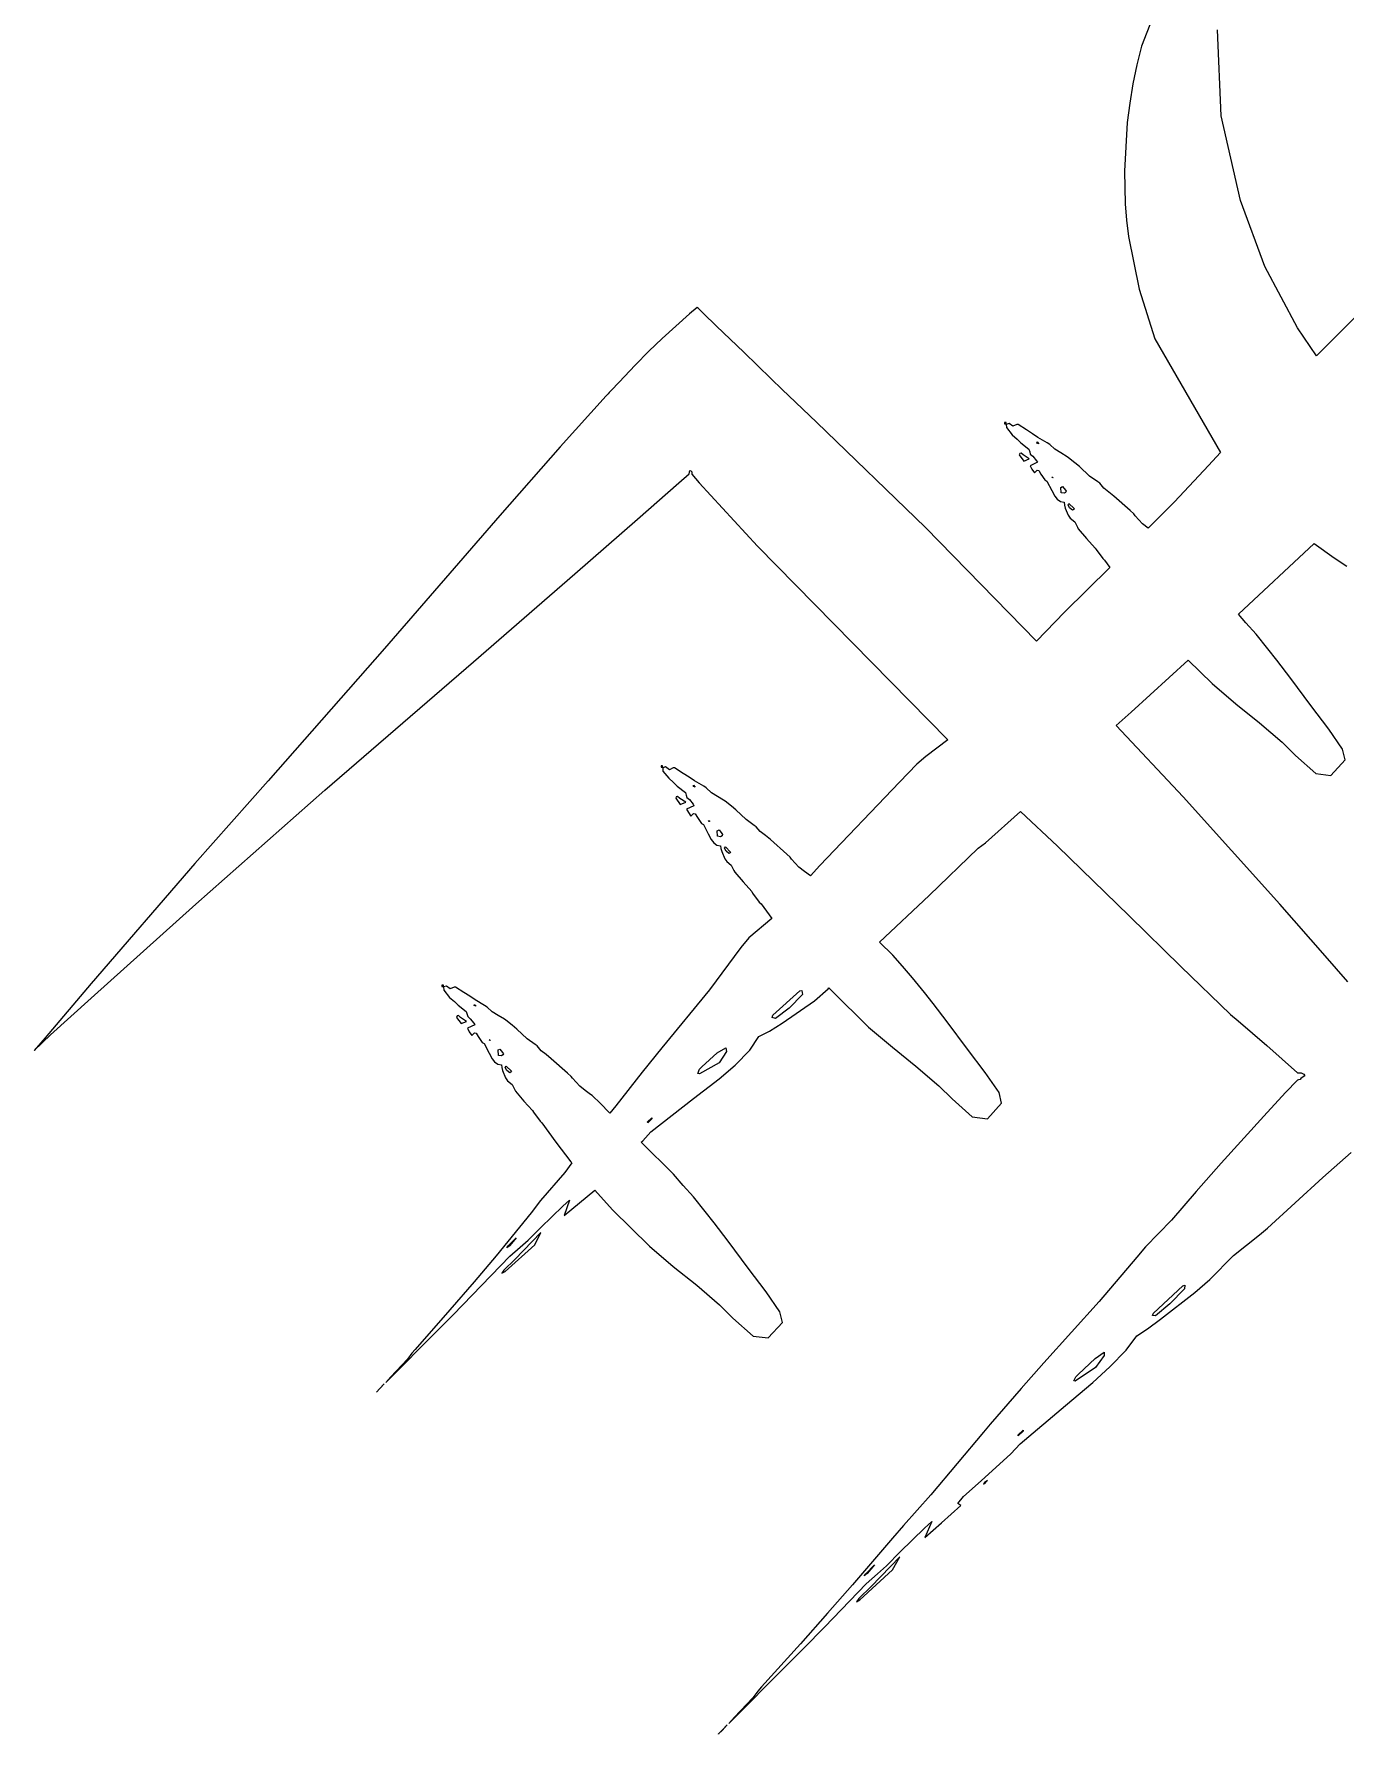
# Model space of a CAD drawing. Extents: x 0 to 153, y 0 to 357.
# Drawn here: x 38.69 to 58.36, y 242.98 to 268.47 of the extents above; entities that cross this region are included whole.
import ezdxf

# ---------------------------------------------------------------- set-up
doc = ezdxf.new("R2010")
doc.units = 0

msp = doc.modelspace()

# ---------------------------------------------------------------- linework, layer by layer
at = {"layer": 'Layer 1'}
for p, q in [((55.897412, 269.83975), (55.293262, 268.28639)), ((56.489135, 267.241934), (56.4329, 268.528884)), ((55.293262, 268.28639), (55.222441, 268.004732)), ((55.222441, 268.004732), (55.164848, 267.719058)), ((55.164848, 267.719058), (55.11682, 267.430209)), ((55.11682, 267.430209), (55.079307, 267.138431)), ((56.776556, 265.972554), (56.489135, 267.241934)), ((55.079307, 267.138431), (55.036434, 266.410343)), ((55.036434, 266.410343), (55.049391, 265.920482)), ((55.049391, 265.920482), (55.066418, 265.674627)), ((57.141991, 264.981551), (56.776556, 265.972554)), ((55.066418, 265.674627), (55.096051, 265.429585)), ((55.096051, 265.429585), (55.25784, 264.639411)), ((59.81921, 265.5491), (57.91695, 263.64004)), ((57.633057, 264.059794), (57.141991, 264.981551)), ((55.25784, 264.639411), (55.490247, 263.894181)), ((48.632839, 264.367597), (48.517517, 264.272372)), ((48.645389, 264.355421), (48.632839, 264.367597)), ((48.670558, 264.331049), (48.645389, 264.355421)), ((48.517517, 264.272372), (48.108194, 263.899424)), ((48.72096, 264.282292), (48.670558, 264.331049)), ((48.922907, 264.087178), (48.72096, 264.282292)), ((49.328432, 263.694864), (48.922907, 264.087178)), ((48.108194, 263.899424), (48.005965, 263.806268)), ((55.490247, 263.894181), (56.474685, 262.189711)), ((57.91695, 263.64004), (57.633057, 264.059794)), ((47.904348, 263.709043), (47.702669, 263.499634)), ((48.005965, 263.806268), (47.904348, 263.709043)), ((49.738165, 263.297244), (49.328432, 263.694864)), ((47.702669, 263.499634), (47.460494, 263.247692)), ((47.29442, 263.073657), (47.265589, 263.041926)), ((47.309615, 263.090361), (47.29442, 263.073657)), ((47.339813, 263.121787), (47.309615, 263.090361)), ((47.460494, 263.247692), (47.339813, 263.121787)), ((49.903265, 263.138048), (49.738165, 263.297244)), ((50.006784, 263.040399), (49.903265, 263.138048)), ((47.265589, 263.041926), (47.035694, 262.787593)), ((50.419364, 262.64822), (50.006784, 263.040399)), ((47.035694, 262.787593), (46.579087, 262.275972)), ((52.056044, 261.06555), (50.419364, 262.64822)), ((53.239627, 262.642371), (53.23827, 262.622683)), ((53.23827, 262.622683), (53.263303, 262.617002)), ((53.2612, 262.643), (53.239627, 262.642371)), ((53.263303, 262.617002), (53.2612, 262.643)), ((53.2612, 262.643), (53.2612, 262.643)), ((53.307953, 262.626469), (53.264469, 262.612835)), ((53.264469, 262.612835), (53.267116, 262.565162)), ((53.267116, 262.565162), (53.354887, 262.457269)), ((53.363579, 262.584717), (53.307953, 262.626469)), ((53.421172, 262.612632), (53.363579, 262.584717)), ((53.440911, 262.61235), (53.421172, 262.612632)), ((53.568309, 262.529961), (53.440911, 262.61235)), ((53.354887, 262.457269), (53.426521, 262.392807)), ((53.426521, 262.392807), (53.482623, 262.339202)), ((53.482623, 262.339202), (53.603301, 262.243229)), ((53.658936, 262.472757), (53.568309, 262.529961)), ((53.740069, 262.417743), (53.658936, 262.472757)), ((53.7233, 262.334), (53.723709, 262.334307)), ((53.753218, 262.323013), (53.7233, 262.334)), ((53.723709, 262.334307), (53.725947, 262.35091)), ((53.725947, 262.35091), (53.753218, 262.323013)), ((53.878727, 262.33573), (53.740069, 262.417743)), ((53.916647, 262.312305), (53.878727, 262.33573)), ((53.992624, 262.240195), (53.916647, 262.312305)), ((46.579087, 262.275972), (45.673612, 261.245662)), ((53.46723, 262.17859), (53.459091, 262.156374)), ((53.459091, 262.156374), (53.52679, 262.064406)), ((53.486226, 262.183459), (53.46723, 262.17859)), ((53.519464, 262.155084), (53.486226, 262.183459)), ((53.6105, 262.097), (53.519464, 262.155084)), ((53.52679, 262.064406), (53.6105, 262.097)), ((53.603301, 262.243229), (53.617006, 262.202392)), ((53.6105, 262.097), (53.6105, 262.097)), ((53.617006, 262.202392), (53.62569, 262.168807)), ((53.731718, 262.045042), (53.622433, 261.993621)), ((53.62569, 262.168807), (53.665035, 262.136247)), ((53.665035, 262.136247), (53.719439, 262.068156)), ((53.719439, 262.068156), (53.731718, 262.045042)), ((54.084947, 262.185385), (53.992624, 262.240195)), ((54.176731, 262.129098), (54.084947, 262.185385)), ((54.197898, 262.11324), (54.176731, 262.129098)), ((54.294361, 262.039366), (54.197898, 262.11324)), ((56.474685, 262.189711), (56.295869, 261.997566)), ((48.355715, 261.736032), (48.510858, 261.872656)), ((48.510858, 261.872656), (48.519949, 261.919565)), ((48.519949, 261.919565), (48.543828, 261.912509)), ((48.543828, 261.912509), (48.549729, 261.886291)), ((48.549729, 261.886291), (48.548913, 261.868299)), ((48.548913, 261.868299), (48.659352, 261.738223)), ((53.622433, 261.993621), (53.650373, 261.941845)), ((53.650373, 261.941845), (53.687141, 261.885795)), ((53.687141, 261.885795), (53.72567, 261.926277)), ((53.72567, 261.926277), (53.752481, 261.920952)), ((53.752481, 261.920952), (53.784906, 261.868207)), ((53.784906, 261.868207), (53.843176, 261.780749)), ((53.960934, 261.809899), (53.949876, 261.822365)), ((53.949876, 261.822365), (53.968122, 261.814683)), ((53.968122, 261.814683), (53.960934, 261.809899)), ((54.361248, 261.982165), (54.294361, 262.039366)), ((54.515169, 261.837368), (54.361248, 261.982165)), ((54.637205, 261.750198), (54.515169, 261.837368)), ((56.295869, 261.997566), (55.785061, 261.452214)), ((47.734544, 261.190088), (48.355715, 261.736032)), ((48.659352, 261.738223), (49.533828, 260.785972)), ((53.843176, 261.780749), (53.874449, 261.763858)), ((53.874449, 261.763858), (53.946289, 261.621268)), ((53.946289, 261.621268), (53.991399, 261.537731)), ((53.991399, 261.537731), (54.027964, 261.490227)), ((54.080935, 261.668108), (54.108477, 261.682744)), ((54.087039, 261.588011), (54.080935, 261.668108)), ((54.131879, 261.580194), (54.087039, 261.588011)), ((54.108477, 261.682744), (54.150672, 261.628628)), ((54.154674, 261.59374), (54.131879, 261.580194)), ((54.150672, 261.628628), (54.162874, 261.612403)), ((54.162874, 261.612403), (54.1543, 261.594)), ((54.1543, 261.594), (54.154674, 261.59374)), ((54.666579, 261.730338), (54.637205, 261.750198)), ((54.726884, 261.656636), (54.666579, 261.730338)), ((54.804286, 261.598159), (54.726884, 261.656636)), ((54.879312, 261.53653), (54.804286, 261.598159)), ((55.123321, 261.319947), (54.879312, 261.53653)), ((54.027964, 261.490227), (54.075992, 261.454867)), ((54.075992, 261.454867), (54.130802, 261.445388)), ((54.130802, 261.445388), (54.13562, 261.404093)), ((54.13562, 261.404093), (54.148915, 261.359643)), ((54.148915, 261.359643), (54.194839, 261.250223)), ((54.190423, 261.406308), (54.203989, 261.426628)), ((54.213418, 261.361316), (54.190423, 261.406308)), ((54.203989, 261.426628), (54.281053, 261.349906)), ((54.25629, 261.327653), (54.213418, 261.361316)), ((54.277322, 261.339489), (54.25629, 261.327653)), ((54.281053, 261.349906), (54.277, 261.34)), ((54.277, 261.34), (54.277322, 261.339489)), ((55.176029, 261.273005), (55.123321, 261.319947)), ((55.785061, 261.452214), (55.394596, 261.054896)), ((45.673612, 261.245662), (43.941002, 259.254752)), ((46.799286, 260.374545), (47.734544, 261.190088)), ((53.717894, 259.36381), (52.056044, 261.06555)), ((54.194839, 261.250223), (54.223343, 261.206978)), ((54.223343, 261.206978), (54.291449, 261.152709)), ((54.291449, 261.152709), (54.330522, 261.072375)), ((54.330522, 261.072375), (54.344498, 261.049529)), ((54.344498, 261.049529), (54.468774, 260.902409)), ((55.195564, 261.244529), (55.176029, 261.273005)), ((55.304917, 261.123476), (55.195564, 261.244529)), ((55.394596, 261.054896), (55.304917, 261.123476)), ((49.533828, 260.785972), (52.388378, 257.880992)), ((54.468774, 260.902409), (54.59929, 260.759734)), ((56.746682, 259.765307), (57.881922, 260.828157)), ((57.881922, 260.828157), (58.182909, 260.611269)), ((54.59929, 260.759734), (54.610686, 260.734938)), ((54.610686, 260.734938), (54.711964, 260.6006)), ((54.711964, 260.6006), (54.737404, 260.576213)), ((54.737404, 260.576213), (54.816025, 260.466827)), ((58.182909, 260.611269), (58.371433, 260.486211)), ((45.275686, 259.054485), (46.799286, 260.374545)), ((54.816025, 260.466827), (54.139226, 259.796623)), ((54.139226, 259.796623), (53.717894, 259.36381)), ((56.858069, 259.638149), (56.746682, 259.765307)), ((57.010768, 259.466691), (56.858069, 259.638149)), ((43.941002, 259.254752), (42.199312, 257.268982)), ((57.1885, 259.246208), (57.010768, 259.466691)), ((57.319558, 259.07867), (57.1885, 259.246208)), ((43.049366, 257.127205), (45.275686, 259.054485)), ((55.13796, 258.299468), (55.99412, 259.07721)), ((55.99412, 259.07721), (56.35053, 258.726735)), ((57.529511, 258.803712), (57.319558, 259.07867)), ((57.830568, 258.396389), (57.529511, 258.803712)), ((56.35053, 258.726735), (56.707349, 258.423132)), ((54.912947, 258.100538), (55.13796, 258.299468)), ((56.707349, 258.423132), (57.058944, 258.139595)), ((58.098397, 258.043301), (57.830568, 258.396389)), ((55.914887, 257.029948), (54.912947, 258.100538)), ((57.058944, 258.139595), (57.401516, 257.846558)), ((58.30679, 257.743398), (58.098397, 258.043301)), ((52.388378, 257.880992), (52.059101, 257.635391)), ((57.401516, 257.846558), (57.60204, 257.648037)), ((58.344642, 257.584408), (58.30679, 257.743398)), ((48.09033, 257.492373), (48.088769, 257.472683)), ((48.088769, 257.472683), (48.113799, 257.467002)), ((48.1119, 257.493), (48.09033, 257.492373)), ((48.113799, 257.467002), (48.1119, 257.493)), ((48.1119, 257.493), (48.1119, 257.493)), ((48.158616, 257.477077), (48.115199, 257.463476)), ((48.115199, 257.463476), (48.117846, 257.415781)), ((48.214307, 257.435322), (48.158616, 257.477077)), ((48.271697, 257.463237), (48.214307, 257.435322)), ((48.291641, 257.463), (48.271697, 257.463237)), ((48.418968, 257.380591), (48.291641, 257.463)), ((51.923157, 257.517357), (51.664642, 257.247248)), ((52.059101, 257.635391), (51.923157, 257.517357)), ((57.60204, 257.648037), (57.904726, 257.378727)), ((58.132451, 257.350017), (58.344642, 257.584408)), ((42.199312, 257.268982), (41.098402, 256.030392)), ((48.117846, 257.415781), (48.205558, 257.307888)), ((48.205558, 257.307888), (48.277259, 257.243426)), ((48.277259, 257.243426), (48.333292, 257.189803)), ((48.50953, 257.323421), (48.418968, 257.380591)), ((48.590731, 257.268388), (48.50953, 257.323421)), ((48.574, 257.185), (48.576238, 257.201603)), ((48.576238, 257.201603), (48.603374, 257.173705)), ((48.729319, 257.186374), (48.590731, 257.268388)), ((51.664642, 257.247248), (50.471692, 255.999368)), ((57.904726, 257.378727), (58.132451, 257.350017)), ((41.116376, 255.419765), (43.049366, 257.127205)), ((48.31793, 257.029556), (48.309791, 257.007374)), ((48.309791, 257.007374), (48.377422, 256.915338)), ((48.336856, 257.034425), (48.31793, 257.029556)), ((48.333292, 257.189803), (48.453973, 257.093868)), ((48.370096, 257.00605), (48.336856, 257.034425)), ((48.4612, 256.948), (48.370096, 257.00605)), ((48.377422, 256.915338), (48.4612, 256.948)), ((48.453973, 257.093868), (48.467677, 257.05303)), ((48.4612, 256.948), (48.4612, 256.948)), ((48.467677, 257.05303), (48.476426, 257.019401)), ((48.476426, 257.019401), (48.515568, 256.986872)), ((48.515568, 256.986872), (48.569974, 256.918732)), ((48.603374, 257.173705), (48.574, 257.185)), ((48.574, 257.185), (48.574, 257.185)), ((48.767377, 257.16295), (48.729319, 257.186374)), ((48.843354, 257.090839), (48.767377, 257.16295)), ((48.935677, 257.036029), (48.843354, 257.090839)), ((49.027255, 256.979726), (48.935677, 257.036029)), ((49.048625, 256.963921), (49.027255, 256.979726)), ((49.145089, 256.890013), (49.048625, 256.963921)), ((57.366587, 255.417638), (55.914887, 257.029948)), ((48.582454, 256.895666), (48.473104, 256.844214)), ((48.473104, 256.844214), (48.501044, 256.792472)), ((48.501044, 256.792472), (48.537877, 256.736422)), ((48.537877, 256.736422), (48.576341, 256.776834)), ((48.569974, 256.918732), (48.582454, 256.895666)), ((48.576341, 256.776834), (48.603067, 256.771545)), ((48.603067, 256.771545), (48.635562, 256.718834)), ((48.635562, 256.718834), (48.693833, 256.631292)), ((49.211908, 256.832846), (49.145089, 256.890013)), ((49.365826, 256.687998), (49.211908, 256.832846)), ((52.954092, 256.34111), (53.480718, 256.806824)), ((53.480718, 256.806824), (54.033515, 256.28852)), ((48.693833, 256.631292), (48.725106, 256.614486)), ((48.725106, 256.614486), (48.796945, 256.471862)), ((48.796945, 256.471862), (48.842056, 256.388324)), ((48.811289, 256.660558), (48.800164, 256.673024)), ((48.800164, 256.673024), (48.81848, 256.665339)), ((48.81848, 256.665339), (48.811289, 256.660558)), ((48.931228, 256.518765), (48.95877, 256.533364)), ((48.937333, 256.438701), (48.931228, 256.518765)), ((48.982172, 256.430881), (48.937333, 256.438701)), ((48.95877, 256.533364), (49.000895, 256.479316)), ((49.005032, 256.444399), (48.982172, 256.430881)), ((49.000895, 256.479316), (49.013056, 256.463367)), ((49.013056, 256.463367), (49.005, 256.445)), ((49.005, 256.445), (49.005032, 256.444399)), ((49.487729, 256.600879), (49.365826, 256.687998)), ((49.517238, 256.580985), (49.487729, 256.600879)), ((49.577475, 256.507325), (49.517238, 256.580985)), ((49.654804, 256.448849), (49.577475, 256.507325)), ((49.729965, 256.387186), (49.654804, 256.448849)), ((48.842056, 256.388324), (48.878621, 256.34082)), ((48.878621, 256.34082), (48.926646, 256.305427)), ((48.926646, 256.305427), (48.981459, 256.295981)), ((48.981459, 256.295981), (48.986274, 256.254686)), ((48.986274, 256.254686), (48.999437, 256.210202)), ((48.999437, 256.210202), (49.045563, 256.100849)), ((49.040713, 256.256967), (49.05428, 256.277318)), ((49.063709, 256.211975), (49.040713, 256.256967)), ((49.05428, 256.277318), (49.131411, 256.200554)), ((49.106649, 256.178346), (49.063709, 256.211975)), ((49.12768, 256.190182), (49.106649, 256.178346)), ((49.131411, 256.200554), (49.1276, 256.19)), ((49.1276, 256.19), (49.12768, 256.190182)), ((49.973971, 256.170637), (49.729965, 256.387186)), ((52.108922, 255.547417), (52.845013, 256.259181)), ((52.845013, 256.259181), (52.954092, 256.34111)), ((54.033515, 256.28852), (55.108785, 255.24584)), ((41.098402, 256.030392), (39.543662, 254.230492)), ((49.045563, 256.100849), (49.074068, 256.057604)), ((49.074068, 256.057604), (49.142174, 256.003336)), ((49.142174, 256.003336), (49.181179, 255.922965)), ((50.026747, 256.123658), (49.973971, 256.170637)), ((50.04622, 256.095202), (50.026747, 256.123658)), ((50.15544, 255.974165), (50.04622, 256.095202)), ((50.239895, 255.910298), (50.15544, 255.974165)), ((50.471692, 255.999368), (50.329712, 255.846344)), ((49.181179, 255.922965), (49.195155, 255.900155)), ((49.195155, 255.900155), (49.319499, 255.753002)), ((49.319499, 255.753002), (49.450015, 255.610325)), ((50.329712, 255.846344), (50.239895, 255.910298)), ((39.544206, 254.010735), (41.116376, 255.419765)), ((49.450015, 255.610325), (49.461208, 255.585549)), ((49.461208, 255.585549), (49.562622, 255.451211)), ((49.562622, 255.451211), (49.588129, 255.426807)), ((49.588129, 255.426807), (49.748493, 255.203761)), ((51.366114, 254.850247), (52.108922, 255.547417)), ((58.046305, 254.642473), (57.366587, 255.417638)), ((49.748493, 255.203761), (49.404834, 254.912099)), ((55.108785, 255.24584), (55.882116, 254.484295)), ((49.404834, 254.912099), (49.2868, 254.768609)), ((49.2868, 254.768609), (48.814925, 254.132424)), ((51.563517, 254.654828), (51.366114, 254.850247)), ((51.708822, 254.488661), (51.563517, 254.654828)), ((51.861589, 254.317205), (51.708822, 254.488661)), ((55.882116, 254.484295), (56.625602, 253.767471)), ((58.384875, 254.25389), (58.046305, 254.642473)), ((39.543662, 254.230492), (38.858382, 253.41298)), ((44.804327, 254.20639), (44.802837, 254.186666)), ((44.802837, 254.186666), (44.827867, 254.181021)), ((44.8259, 254.207), (44.804327, 254.20639)), ((44.827867, 254.181021), (44.8259, 254.207)), ((44.8259, 254.207), (44.8259, 254.207)), ((44.872559, 254.19113), (44.829212, 254.177529)), ((44.829212, 254.177529), (44.831857, 254.129834)), ((44.928185, 254.149395), (44.872559, 254.19113)), ((44.985778, 254.177292), (44.928185, 254.149395)), ((45.005655, 254.177055), (44.985778, 254.177292)), ((45.13305, 254.094669), (45.005655, 254.177055)), ((50.392262, 253.968974), (50.59367, 254.148044)), ((50.59367, 254.148044), (50.606088, 254.165276)), ((50.606088, 254.165276), (50.647809, 254.121532)), ((52.039321, 254.096756), (51.861589, 254.317205)), ((38.938631, 253.462112), (39.544206, 254.010735)), ((44.831857, 254.129834), (44.919628, 254.021941)), ((44.919628, 254.021941), (44.991264, 253.957515)), ((44.991264, 253.957515), (45.047364, 253.903873)), ((45.047364, 253.903873), (45.168045, 253.807918)), ((45.223544, 254.037465), (45.13305, 254.094669)), ((45.304675, 253.982415), (45.223544, 254.037465)), ((45.317589, 253.887681), (45.288, 253.899)), ((45.288, 253.899), (45.28808, 253.898992)), ((45.28808, 253.898992), (45.290321, 253.915578)), ((45.290321, 253.915578), (45.317589, 253.887681)), ((45.443333, 253.900401), (45.304675, 253.982415)), ((45.481387, 253.877016), (45.443333, 253.900401)), ((48.814925, 254.132424), (48.099662, 253.264323)), ((49.765592, 253.756349), (50.168323, 254.121155)), ((49.904385, 253.633508), (50.392262, 253.968974)), ((50.209188, 254.066563), (50.012124, 253.858119)), ((50.168323, 254.121155), (50.200273, 254.124342)), ((50.200273, 254.124342), (50.2092, 254.067)), ((50.2092, 254.067), (50.209188, 254.066563)), ((50.647809, 254.121532), (51.201418, 253.57723)), ((52.170379, 253.929218), (52.039321, 254.096756)), ((52.3804, 253.654227), (52.170379, 253.929218)), ((45.031794, 253.743571), (45.023652, 253.721391)), ((45.023652, 253.721391), (45.09149, 253.629369)), ((45.050923, 253.748473), (45.031794, 253.743571)), ((45.084164, 253.720101), (45.050923, 253.748473)), ((45.1752, 253.662), (45.084164, 253.720101)), ((45.09149, 253.629369), (45.1752, 253.662)), ((45.168045, 253.807918), (45.181747, 253.767097)), ((45.1752, 253.662), (45.1752, 253.662)), ((45.181747, 253.767097), (45.190431, 253.733513)), ((45.190431, 253.733513), (45.22964, 253.700953)), ((45.22964, 253.700953), (45.284044, 253.63281)), ((45.284044, 253.63281), (45.296324, 253.60973)), ((45.557364, 253.804906), (45.481387, 253.877016)), ((45.649691, 253.750093), (45.557364, 253.804906)), ((45.741337, 253.693756), (45.649691, 253.750093)), ((45.762636, 253.677951), (45.741337, 253.693756)), ((45.859099, 253.604077), (45.762636, 253.677951)), ((49.715189, 253.517032), (49.904385, 253.633508)), ((49.753247, 253.720854), (49.765592, 253.756349)), ((49.804612, 253.705555), (49.753247, 253.720854)), ((50.012124, 253.858119), (49.804612, 253.705555)), ((52.68139, 253.246888), (52.3804, 253.654227)), ((56.625602, 253.767471), (56.743289, 253.669142)), ((56.743289, 253.669142), (57.170116, 253.299028)), ((38.688944, 253.224409), (38.938631, 253.462112)), ((38.858382, 253.41298), (38.688944, 253.224409)), ((45.296324, 253.60973), (45.186971, 253.558275)), ((45.186971, 253.558275), (45.215122, 253.506516)), ((45.215122, 253.506516), (45.25189, 253.450467)), ((45.25189, 253.450467), (45.290422, 253.490949)), ((45.290422, 253.490949), (45.317081, 253.485623)), ((45.317081, 253.485623), (45.349641, 253.432915)), ((45.349641, 253.432915), (45.407914, 253.345407)), ((45.525305, 253.374601), (45.514247, 253.387067)), ((45.514247, 253.387067), (45.53236, 253.379385)), ((45.53236, 253.379385), (45.525305, 253.374601)), ((45.925986, 253.546873), (45.859099, 253.604077)), ((46.079907, 253.402059), (45.925986, 253.546873)), ((46.20181, 253.31494), (46.079907, 253.402059)), ((49.418949, 253.227754), (49.554351, 253.433494)), ((49.554351, 253.433494), (49.715189, 253.517032)), ((51.201418, 253.57723), (51.558237, 253.273647)), ((45.407914, 253.345407), (45.439187, 253.328532)), ((45.439187, 253.328532), (45.511024, 253.185956)), ((45.511024, 253.185956), (45.555999, 253.102419)), ((45.645306, 253.232818), (45.672848, 253.247421)), ((45.651413, 253.152704), (45.645306, 253.232818)), ((45.696252, 253.144886), (45.651413, 253.152704)), ((45.672848, 253.247421), (45.714899, 253.193338)), ((45.718909, 253.158419), (45.696252, 253.144886)), ((45.714899, 253.193338), (45.727063, 253.177354)), ((45.727063, 253.177354), (45.7189, 253.159)), ((45.7189, 253.159), (45.718909, 253.158419)), ((46.231316, 253.295015), (46.20181, 253.31494)), ((46.291489, 253.221355), (46.231316, 253.295015)), ((46.368888, 253.162882), (46.291489, 253.221355)), ((46.444052, 253.101253), (46.368888, 253.162882)), ((48.099662, 253.264323), (47.807085, 252.899517)), ((48.701937, 252.981123), (48.931629, 253.189363)), ((48.931629, 253.189363), (49.062145, 253.265256)), ((49.069268, 253.209215), (48.959374, 253.039744)), ((49.062145, 253.265256), (49.0692, 253.209)), ((49.0692, 253.209), (49.069268, 253.209215)), ((49.200176, 253.004979), (49.418949, 253.227754)), ((51.558237, 253.273647), (51.909764, 252.99011)), ((52.949219, 252.893851), (52.68139, 253.246888)), ((57.170116, 253.299028), (57.63296, 252.892518)), ((45.555999, 253.102419), (45.592687, 253.054884)), ((45.592687, 253.054884), (45.640581, 253.019508)), ((45.640581, 253.019508), (45.695526, 253.010028)), ((45.695526, 253.010028), (45.700344, 252.968781)), ((45.700344, 252.968781), (45.713504, 252.92428)), ((45.713504, 252.92428), (45.759565, 252.814947)), ((45.754793, 252.971021), (45.768363, 252.991341)), ((45.777792, 252.926029), (45.754793, 252.971021)), ((45.768363, 252.991341), (45.845423, 252.914602)), ((45.820529, 252.892366), (45.777792, 252.926029)), ((45.841557, 252.904205), (45.820529, 252.892366)), ((45.845423, 252.914602), (45.8415, 252.904)), ((45.8415, 252.904), (45.841557, 252.904205)), ((46.688058, 252.884667), (46.444052, 253.101253)), ((46.740766, 252.837725), (46.688058, 252.884667)), ((47.807085, 252.899517), (47.410377, 252.393595)), ((48.642919, 252.881965), (48.666323, 252.94466)), ((48.666459, 252.876038), (48.642919, 252.881965)), ((48.666323, 252.94466), (48.701937, 252.981123)), ((48.959374, 253.039744), (48.666459, 252.876038)), ((48.958614, 252.80069), (49.200176, 253.004979)), ((51.909764, 252.99011), (52.252336, 252.697107)), ((53.157679, 252.593914), (52.949219, 252.893851)), ((57.63296, 252.892518), (57.687093, 252.889653)), ((57.687093, 252.889653), (57.726235, 252.871692)), ((57.726235, 252.871692), (57.741904, 252.843355)), ((45.759565, 252.814947), (45.78807, 252.771615)), ((45.78807, 252.771615), (45.856178, 252.717397)), ((45.856178, 252.717397), (45.895125, 252.637029)), ((45.895125, 252.637029), (45.909236, 252.614253)), ((45.909236, 252.614253), (46.033512, 252.467049)), ((46.760304, 252.80922), (46.740766, 252.837725)), ((46.869524, 252.688147), (46.760304, 252.80922)), ((46.953909, 252.624348), (46.869524, 252.688147)), ((47.032801, 252.56734), (46.953909, 252.624348)), ((48.573847, 252.503838), (48.958614, 252.80069)), ((52.252336, 252.697107), (52.452928, 252.498553)), ((57.630926, 252.781302), (57.450549, 252.596514)), ((57.646933, 252.784336), (57.630926, 252.781302)), ((57.673389, 252.788852), (57.646933, 252.784336)), ((57.67936, 252.80469), (57.673389, 252.788852)), ((57.702153, 252.819366), (57.67936, 252.80469)), ((57.741904, 252.843355), (57.702153, 252.819366)), ((46.033512, 252.467049), (46.164028, 252.324422)), ((47.055255, 252.552924), (47.032801, 252.56734)), ((47.180618, 252.429311), (47.055255, 252.552924)), ((47.309912, 252.296709), (47.180618, 252.429311)), ((47.410377, 252.393595), (47.323887, 252.283599)), ((47.936457, 252.004954), (48.573847, 252.503838)), ((52.452928, 252.498553), (52.755614, 252.229277)), ((52.983136, 252.200564), (53.195463, 252.434921)), ((53.195463, 252.434921), (53.157679, 252.593914)), ((57.450549, 252.596514), (57.1287, 252.243)), ((46.164028, 252.324422), (46.175221, 252.299612)), ((46.175221, 252.299612), (46.276705, 252.165274)), ((46.276705, 252.165274), (46.302006, 252.140904)), ((46.302006, 252.140904), (46.509654, 251.852329)), ((47.323887, 252.283599), (47.309912, 252.296709)), ((47.885191, 252.155651), (47.950517, 252.217175)), ((47.889058, 252.141235), (47.885191, 252.155651)), ((47.952823, 252.202709), (47.889, 252.141)), ((47.889, 252.141), (47.889058, 252.141235)), ((47.950517, 252.217175), (47.952823, 252.202709)), ((52.755614, 252.229277), (52.983136, 252.200564)), ((57.1287, 252.243), (56.487173, 251.534146)), ((46.509654, 251.852329), (46.73772, 251.557836)), ((47.790066, 251.85173), (47.81537, 251.870791)), ((48.277537, 251.36882), (47.790066, 251.85173)), ((47.81537, 251.870791), (47.936457, 252.004954)), ((58.012187, 251.320746), (58.435687, 251.696592)), ((46.646424, 251.39732), (46.284313, 250.97419)), ((46.751693, 251.541047), (46.646424, 251.39732)), ((46.73772, 251.557836), (46.751693, 251.541047)), ((48.422845, 251.202707), (48.277537, 251.36882)), ((56.487173, 251.534146), (56.111157, 251.108575)), ((46.868113, 250.94264), (47.09638, 251.132903)), ((47.09638, 251.132903), (47.361824, 250.835579)), ((48.57568, 251.031218), (48.422845, 251.202707)), ((56.111157, 251.108575), (55.741991, 250.681172)), ((57.180174, 250.560745), (58.012187, 251.320746)), ((46.284313, 250.97419), (46.139815, 250.793305)), ((46.284855, 250.572983), (46.615693, 250.891425)), ((46.615693, 250.891425), (46.71521, 250.979831)), ((46.71521, 250.979831), (46.63835, 250.749696)), ((46.63835, 250.749696), (46.868113, 250.94264)), ((47.361824, 250.835579), (47.915436, 250.291277)), ((48.753342, 250.810732), (48.57568, 251.031218)), ((46.139815, 250.793305), (45.61646, 250.147234)), ((46.097764, 250.379943), (46.284855, 250.572983)), ((48.884471, 250.643228), (48.753342, 250.810732)), ((49.094424, 250.368237), (48.884471, 250.643228)), ((55.741991, 250.681172), (55.354308, 250.283521)), ((45.796718, 250.294974), (45.916177, 250.418638)), ((45.916177, 250.418638), (45.8202, 250.299)), ((46.286237, 250.494303), (45.8974, 250.093)), ((45.976064, 250.277305), (46.097764, 250.379943)), ((46.196151, 250.313486), (46.286237, 250.494303)), ((49.395479, 249.960898), (49.094424, 250.368237)), ((56.672353, 250.152935), (57.062818, 250.46225)), ((57.062818, 250.46225), (57.180174, 250.560745)), ((45.260256, 249.555988), (45.822281, 250.141703)), ((45.61646, 250.147234), (45.285555, 249.756582)), ((45.8974, 250.093), (45.732421, 249.931397)), ((45.750195, 249.912928), (46.196151, 250.313486)), ((45.820258, 250.298705), (45.777044, 250.265905)), ((45.777044, 250.265905), (45.796718, 250.294974)), ((45.8202, 250.299), (45.820258, 250.298705)), ((45.822281, 250.141703), (45.976064, 250.277305)), ((45.8974, 250.093), (45.8974, 250.093)), ((47.915436, 250.291277), (48.272255, 249.987694)), ((55.222434, 250.126021), (54.659257, 249.463177)), ((55.354308, 250.283521), (55.222434, 250.126021)), ((56.316621, 249.791299), (56.672353, 250.152935)), ((45.732421, 249.931397), (45.702031, 249.886828)), ((45.702031, 249.886828), (45.750195, 249.912928)), ((48.272255, 249.987694), (48.623715, 249.704154)), ((49.663161, 249.607898), (49.395479, 249.960898)), ((45.285555, 249.756582), (44.924328, 249.334573)), ((44.971613, 249.263324), (45.260256, 249.555988)), ((48.623715, 249.704154), (48.966423, 249.411103)), ((49.871689, 249.307958), (49.663161, 249.607898)), ((55.473141, 249.285063), (55.91115, 249.696354)), ((55.578427, 249.197428), (56.090048, 249.596882)), ((55.938565, 249.653783), (55.717825, 249.425686)), ((55.91115, 249.696354), (55.941348, 249.70497)), ((55.941348, 249.70497), (55.9385, 249.654)), ((55.9385, 249.654), (55.938565, 249.653783)), ((56.090048, 249.596882), (56.316621, 249.791299)), ((44.924328, 249.334573), (44.403888, 248.743499)), ((48.966423, 249.411103), (49.166801, 249.212597)), ((49.909544, 249.148934), (49.871689, 249.307958)), ((54.659257, 249.463177), (53.827247, 248.543249)), ((55.717825, 249.425686), (55.4998, 249.245346)), ((44.613575, 248.899723), (44.971613, 249.263324)), ((49.166801, 249.212597), (49.469625, 248.943253)), ((49.697217, 248.914577), (49.909544, 249.148934)), ((55.220728, 248.946408), (55.383807, 249.053777)), ((55.383807, 249.053777), (55.578427, 249.197428)), ((55.455434, 249.249907), (55.473141, 249.285063)), ((55.4998, 249.245346), (55.455434, 249.249907)), ((44.09598, 248.380454), (44.613575, 248.899723)), ((49.469625, 248.943253), (49.697217, 248.914577)), ((55.060025, 248.729721), (55.220728, 248.946408)), ((44.287754, 248.596024), (44.03764, 248.330038)), ((44.355182, 248.685686), (44.287754, 248.596024)), ((44.403888, 248.743499), (44.355182, 248.685686)), ((53.827247, 248.543249), (53.4861, 248.156907)), ((54.349234, 248.374268), (54.599751, 248.608388)), ((54.599751, 248.608388), (54.734746, 248.70173)), ((54.731695, 248.650603), (54.600434, 248.472752)), ((54.7317, 248.651), (54.731695, 248.650603)), ((54.734746, 248.70173), (54.7317, 248.651)), ((54.819205, 248.482001), (55.060025, 248.729721)), ((43.961798, 248.246782), (44.09598, 248.380454)), ((44.03764, 248.330038), (43.961798, 248.246782)), ((54.277394, 248.271158), (54.309819, 248.33406)), ((54.600434, 248.472752), (54.298561, 248.269465)), ((54.309819, 248.33406), (54.349234, 248.374268)), ((54.560275, 248.247678), (54.819205, 248.482001)), ((43.877004, 248.159777), (43.8226, 248.103)), ((43.8226, 248.103), (43.87049, 248.152062)), ((43.8226, 248.103), (43.8226, 248.103)), ((43.87049, 248.152062), (43.940634, 248.225036)), ((43.940634, 248.225036), (43.877004, 248.159777)), ((53.4861, 248.156907), (53.023389, 247.620829)), ((54.151426, 247.902326), (54.560275, 248.247678)), ((54.298561, 248.269465), (54.277394, 248.271158)), ((53.470825, 247.325498), (54.151426, 247.902326)), ((53.023389, 247.620829), (52.922918, 247.50393)), ((53.444228, 247.462161), (53.515865, 247.530812)), ((53.515865, 247.517313), (53.445721, 247.448933)), ((53.515865, 247.530812), (53.5158, 247.517)), ((53.5158, 247.517), (53.515865, 247.517313)), ((52.922918, 247.50393), (52.527974, 247.03079)), ((53.335494, 247.178342), (53.470825, 247.325498)), ((53.445721, 247.448933), (53.444228, 247.462161)), ((52.527974, 247.03079), (52.134932, 246.561619)), ((52.88662, 246.772733), (53.335494, 247.178342)), ((52.623756, 246.536121), (52.88662, 246.772733)), ((52.98354, 246.777934), (52.938972, 246.746238)), ((52.9556, 246.747), (52.98354, 246.777934)), ((52.134932, 246.561619), (51.722761, 246.104984)), ((52.538689, 246.433214), (52.623756, 246.536121)), ((52.923099, 246.722021), (52.9556, 246.747)), ((52.938972, 246.746238), (52.923099, 246.722021)), ((52.294479, 246.1443), (52.581561, 246.401907)), ((52.581561, 246.401907), (52.538689, 246.433214)), ((51.722761, 246.104984), (51.557241, 245.910448)), ((51.675677, 245.708619), (52.040364, 246.062421)), ((52.040364, 246.062421), (52.149039, 246.161631)), ((52.149039, 246.161631), (52.045791, 245.925324)), ((52.045791, 245.925324), (52.294479, 246.1443)), ((51.557241, 245.910448), (50.960147, 245.213566)), ((51.1574, 245.379119), (51.290832, 245.514792)), ((51.290832, 245.514792), (51.1815, 245.385)), ((51.668259, 245.630563), (51.2375, 245.187)), ((51.335343, 245.380073), (51.4681, 245.495716)), ((51.4681, 245.495716), (51.675677, 245.708619)), ((51.558909, 245.440114), (51.668259, 245.630563)), ((50.542407, 244.582827), (51.167043, 245.228305)), ((51.07198, 244.990596), (51.558909, 245.440114)), ((51.181485, 245.385243), (51.13454, 245.348035)), ((51.13454, 245.348035), (51.1574, 245.379119)), ((51.167043, 245.228305), (51.335343, 245.380073)), ((51.1815, 245.385), (51.181485, 245.385243)), ((50.960147, 245.213566), (50.586166, 244.789031)), ((51.055834, 245.007453), (51.020762, 244.959458)), ((51.020762, 244.959458), (51.07198, 244.990596)), ((51.2375, 245.187), (51.055834, 245.007453)), ((51.2375, 245.187), (51.2375, 245.187)), ((50.586166, 244.789031), (50.179484, 244.329035)), ((50.222695, 244.259451), (50.542407, 244.582827)), ((50.179484, 244.329035), (49.597043, 243.681725)), ((49.82599, 243.85764), (50.222695, 244.259451)), ((49.253113, 243.283256), (49.82599, 243.85764)), ((49.466527, 243.520545), (49.188939, 243.227187)), ((49.542504, 243.6184), (49.466527, 243.520545)), ((49.597043, 243.681725), (49.542504, 243.6184)), ((49.104619, 243.135287), (49.253113, 243.283256)), ((49.188939, 243.227187), (49.104619, 243.135287)), ((48.9511, 242.977), (48.950555, 242.976475)), ((48.950555, 242.976475), (48.9511, 242.977)), ((48.9511, 242.977), (48.9511, 242.977)), ((49.010938, 243.03958), (48.951107, 242.977257)), ((48.951107, 242.977257), (49.0036, 243.031)), ((49.0036, 243.031), (49.082904, 243.1132)), ((49.0036, 243.031), (49.0036, 243.031)), ((49.082904, 243.1132), (49.010938, 243.03958))]:
    msp.add_line(p, q, dxfattribs=at)

doc.saveas('drawing.dxf')
